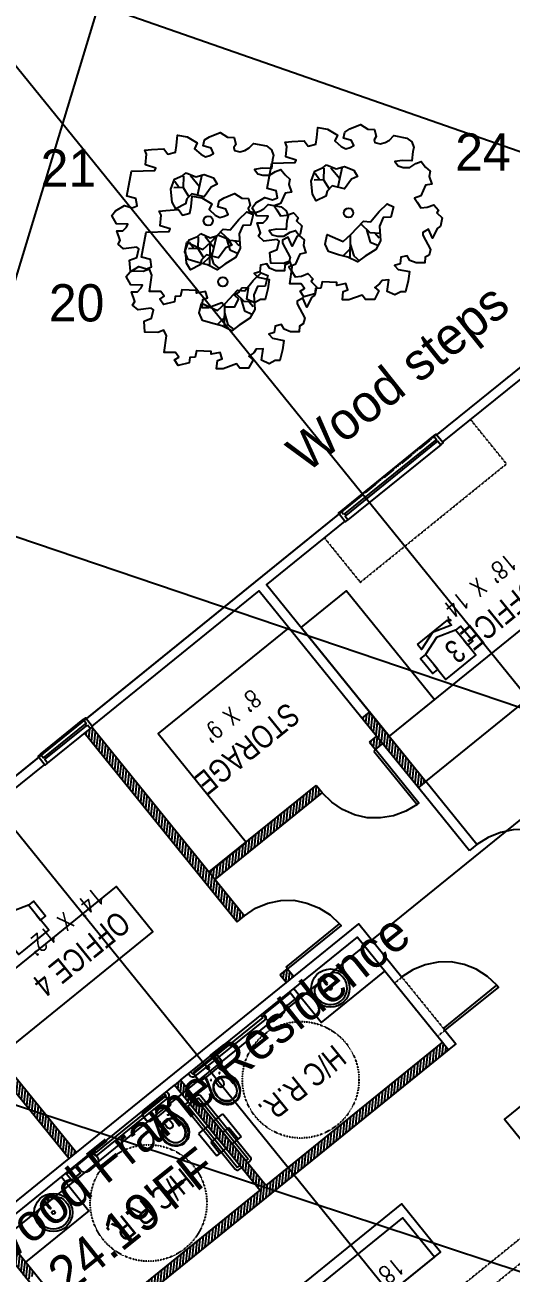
# Model space of a CAD drawing. Header units: inches. Extents: x -625442 to 34963, y -27993 to 66986.
# Drawn here: x -335810 to -335559, y 28693 to 29336 of the extents above; entities that cross this region are included whole.
import ezdxf

# ---------------------------------------------------------------- set-up
doc = ezdxf.new("R2010")
doc.units = ezdxf.units.IN
doc.header["$LTSCALE"] = 0.5
doc.header["$MEASUREMENT"] = 0
doc.linetypes.add('DASHED2', pattern=[0.375, 0.25, -0.125])
doc.linetypes.add('HIDDEN2', pattern=[0.1875, 0.125, -0.0625])
for name, color, linetype in [('0-TEXT', 30, 'Continuous'), ('A-FIXT', 63, 'Continuous'), ('BUILDING', 253, 'DASHED2'), ('P-ABOVE', 201, 'HIDDEN2'), ('P-BELOW-LIGHT', 143, 'Continuous'), ('P-CASEWORK', 140, 'Continuous'), ('P-DOOR', 51, 'Continuous'), ('P-FIXTURE', 63, 'Continuous'), ('P-FURNITURE', 201, 'Continuous'), ('P-WALL', 90, 'Continuous'), ('P-WINDOW', 213, 'Continuous'), ('TEXT', 7, 'Continuous'), ('Trees-Anno', 43, 'Continuous'), ('TreesMARK', 46, 'Continuous')]:
    doc.layers.add(name, color=color, linetype=linetype)
doc.layers.add('A-WALL-PATT', color=111, linetype='Continuous', lineweight=13)
doc.styles.add('1-4T', font='Zap601Rm.ttf', dxfattribs={"width": 0.8, "height": 12})
doc.styles.add('sapa notes', font='romans.shx', dxfattribs={"width": 0.8})
doc.styles.add('TXT', font='IC-Romans.shx')

# ---------------------------------------------------------------- blocks, each defined once
blk = doc.blocks.new('TREE11')
at = {"linetype": 'Continuous'}
for p, q in [((-0.1564, 0.1773), (-0.1793, 0.2113)), ((-0.1324, 0.2402), (-0.1344, 0.1783)), ((-0.0944, 0.2422), (-0.0475, 0.1843)), ((-0.0345, 0.2472), (-0.0584, 0.1403)), ((-0.1344, 0.1783), (-0.1843, 0.1763)), ((-0.1344, 0.1783), (-0.1034, 0.1294)), ((0.0654, -0.0594), (0.1134, -0.1044)), ((0.0085, -0.1194), (0.0065, -0.2442)), ((0.0964, -0.0894), (0.1154, -0.1563)), ((0.1134, -0.1044), (0.1703, -0.1084)), ((0.1414, -0.1074), (0.1634, -0.1334)), ((0.0065, -0.1943), (-0.0305, -0.2313)), ((0.0085, -0.1673), (0.0275, -0.2303)), ((0.1154, -0.1563), (0.1574, -0.1733)), ((0.0275, -0.2303), (0.0584, -0.2562))]:
    blk.add_line(p, q, dxfattribs=at)
for points in [[(-0.0404, 0.3569), (-0.0155, 0.3439), (0.0085, 0.3509), (0.0284, 0.3609), (0.0155, 0.3888), (-0.0275, 0.4018), (-0.0195, 0.4337), (0.0065, 0.4507), (0.0634, 0.4737), (0.1023, 0.4487), (0.1383, 0.4467), (0.1472, 0.4098), (0.1363, 0.3928), (0.1413, 0.3779), (0.1702, 0.3699), (0.1962, 0.3779), (0.2201, 0.3908), (0.2431, 0.4148), (0.3129, 0.4018), (0.3389, 0.3808), (0.3499, 0.3509), (0.3439, 0.3289), (0.3399, 0.28), (0.289, 0.282), (0.2481, 0.275), (0.265, 0.2521), (0.293, 0.2441), (0.3279, 0.2441), (0.3609, 0.2651), (0.3898, 0.275), (0.4118, 0.2461), (0.4367, 0.2241), (0.4327, 0.1952), (0.4457, 0.1543), (0.4128, 0.1483), (0.3878, 0.0924), (0.3539, 0.0794), (0.3679, 0.0585), (0.3878, 0.0265), (0.4218, 0.0305), (0.4567, 0.0435), (0.4826, 0.0155), (0.4737, 0.0006), (0.5026, -0.0264), (0.4936, -0.0713), (0.4757, -0.0843), (0.4497, -0.1362), (0.4287, -0.0873), (0.3978, -0.1042), (0.3988, -0.1192), (0.4397, -0.196), (0.4317, -0.226), (0.4108, -0.238), (0.4088, -0.2679), (0.3629, -0.2679), (0.3289, -0.2549), (0.3149, -0.23), (0.28, -0.238), (0.276, -0.2729), (0.2461, -0.2819), (0.266, -0.3028), (0.3269, -0.3148), (0.3199, -0.3647), (0.306, -0.4226), (0.28, -0.4226), (0.2481, -0.4396), (0.2071, -0.4206), (0.2161, -0.3597), (0.1792, -0.3617), (0.1662, -0.3807), (0.1403, -0.3997), (0.1622, -0.4186), (0.1383, -0.4635), (0.0913, -0.4635), (0.0724, -0.4406), (0.0015, -0.4665), (-0.0334, -0.4665), (-0.0284, -0.4216), (-0.0035, -0.4126), (-0.0145, -0.3787), (-0.0634, -0.3887), (-0.0624, -0.3737), (-0.1413, -0.3697), (-0.1492, -0.4036), (-0.1772, -0.4056), (-0.1802, -0.4346), (-0.2401, -0.4496), (-0.26, -0.4196), (-0.2361, -0.4046), (-0.2541, -0.3797), (-0.3149, -0.3797), (-0.303, -0.2909), (-0.3159, -0.2589), (-0.3489, -0.2719), (-0.4178, -0.2699), (-0.4218, -0.212), (-0.3828, -0.196), (-0.3718, -0.1511), (-0.3838, -0.1421), (-0.4547, -0.1511), (-0.4836, -0.1252), (-0.4727, -0.1062), (-0.4896, -0.0533), (-0.4577, -0.0533), (-0.4387, -0.0334), (-0.4317, -0.0174), (-0.4926, -0.0164), (-0.5176, 0.0275), (-0.4966, 0.0535), (-0.4497, 0.0824), (-0.4088, 0.0694), (-0.3818, 0.0804), (-0.3878, 0.1193), (-0.4367, 0.1313), (-0.4118, 0.2661), (-0.287, 0.2701), (-0.282, 0.283), (-0.3369, 0.3), (-0.3309, 0.3569), (-0.3409, 0.3788), (-0.305, 0.3828), (-0.2381, 0.3868), (-0.2161, 0.3579), (-0.1762, 0.3679), (-0.1702, 0.4038), (-0.1642, 0.4587), (-0.1133, 0.4497), (-0.0594, 0.4178), (-0.0734, 0.3868)], [(-0.1183, 0.2581), (-0.0674, 0.2361), (-0.0225, 0.2491), (0.0275, 0.2301), (0.0474, 0.1962), (0.0155, 0.1812), (-0.0225, 0.1283), (-0.0873, 0.1453), (-0.1143, 0.1174), (-0.1213, 0.0904), (-0.1742, 0.0645), (-0.1942, 0.1004), (-0.2011, 0.1703), (-0.1802, 0.2241), (-0.1363, 0.2431)], [(0.0145, -0.1142), (0.0794, -0.0443), (0.1183, -0.0483), (0.1632, 0.0076), (0.2061, 0.0485), (0.2411, 0.0335), (0.2271, -0.0234), (0.1852, -0.0254), (0.1662, -0.0703), (0.1712, -0.1491), (0.1452, -0.196), (0.0883, -0.232), (0.0484, -0.2629), (-0.0045, -0.237), (-0.0534, -0.224), (-0.1083, -0.207), (-0.1263, -0.1671), (-0.1153, -0.1152), (-0.0294, -0.1541)]]:
    blk.add_lwpolyline(points, close=True, dxfattribs=at)
blk.add_circle((0, 0), 0.0248, dxfattribs=at)
blk = doc.blocks.new('A$C468F4D8E')
at = {"layer": 'A-FIXT', "ltscale": 0.25}
for p, q in [((11.25, -1.5), (11.25, 0)), ((12.75, -1.5), (12.75, 0)), ((53.25, -1.5), (53.25, 0)), ((54.75, -1.5), (54.75, 0)), ((0, -5.25), (1.5, -5.25)), ((12.75, -1.5), (53.25, -1.5)), ((12.75, -3), (53.25, -3)), ((0, -6.75), (1.5, -6.75)), ((1.5, -53.25), (1.5, -6.75)), ((3, -53.25), (3, -6.75)), ((0, -53.25), (1.5, -53.25)), ((0, -54.75), (1.5, -54.75))]:
    blk.add_line(p, q, dxfattribs=at)
for centre, start, end in [((1.5, -6.75), 0, 90), ((12.75, -1.5), 180, 270), ((53.25, -1.5), 270, 0), ((1.5, -53.25), 270, 0)]:
    blk.add_arc(centre, 1.5, start, end, dxfattribs=at)
blk = doc.blocks.new('A$C25642377')
at = {"layer": 'A-FIXT'}
for p, q in [((0, 0), (-6, 0)), ((-6, 0), (-6, -15)), ((0, 0), (0, -15)), ((-6, -15), (0, -15))]:
    blk.add_line(p, q, dxfattribs=at)
blk = doc.blocks.new('SOAPDISP')
for p, q in [((3, 0), (-3, 0)), ((-3, 0), (-3, -4)), ((3, -4), (3, 0)), ((-3, -4), (3, -4))]:
    blk.add_line(p, q)
blk = doc.blocks.new('TOWELDISP')
for p, q in [((5.5, 0), (-5.5, 0)), ((-5.5, 0), (-5.5, -3)), ((5.5, -3), (5.5, 0)), ((-2.5, -6), (2.5, -6))]:
    blk.add_line(p, q)
for centre, start, end in [((-2.5, -3), 180, 270), ((2.5, -3), 270, 0)]:
    blk.add_arc(centre, 3, start, end)
blk = doc.blocks.new('SANITARYNAPKINDISP')
at = {"layer": 'A-FIXT'}
for p, q in [((3.75, 0), (-3.75, 0)), ((-3.75, 0), (-3.75, -4)), ((3.75, -4), (3.75, 0)), ((-3.75, -4), (3.75, -4))]:
    blk.add_line(p, q, dxfattribs=at)
blk = doc.blocks.new('A$C32ED3988')
at = {"rotation": 90}
blk.add_blockref('SANITARYNAPKINDISP', (-6, 11.25), dxfattribs=at)

msp = doc.modelspace()

# ---------------------------------------------------------------- hatches: boundary and pattern name
at = {"layer": 'P-FURNITURE'}
h = msp.add_hatch(dxfattribs=at)
h.set_pattern_fill('ANSI31', color=256, scale=12, angle=-140.99910206)
h.set_pattern_definition([(264.000898, (-346592.0685, 45765.6776), (1.4917853, -0.15676932), [])])
h.paths.add_polyline_path([(-335607.1223, 28943.46761), (-335603.32131, 28946.5457), (-335632.2553, 28982.27505), (-335636.05629, 28979.19697)])
h.paths.add_polyline_path([(-335700.45535, 28874.37421), (-335696.65435, 28877.4523), (-335775.23482, 28974.48798), (-335775.99502, 28973.87236), (-335779.03581, 28971.40989)], flags=17)
h.paths.add_polyline_path([(-335502.49973, 28917.17189), (-335464.48978, 28947.95272), (-335467.69099, 28951.90576), (-335505.70094, 28921.12492)])
h.paths.add_polyline_path([(-335675.1197, 28843.0883), (-335671.31871, 28846.16638), (-335674.49215, 28850.08513), (-335678.29315, 28847.00705)])
h.paths.add_polyline_path([(-335823.62531, 28716.53332), (-335827.4263, 28713.45524), (-335808.27392, 28689.80478), (-335804.47293, 28692.88286)])
h.paths.add_polyline_path([(-335729.55481, 28792.71255), (-335732.66336, 28790.19522), (-335688.83144, 28736.06905), (-335779.79339, 28662.40715), (-335782.31072, 28665.5157), (-335786.11172, 28662.43761), (-335780.5163, 28655.52807), (-335591.68287, 28808.44728), (-335594.76095, 28812.24827), (-335685.7229, 28738.58638)])
h.paths.add_polyline_path([(-335787.021, 28752.46951), (-335783.22, 28755.5476), (-335887.38236, 28884.17327), (-335891.18336, 28881.09519)])
h = msp.add_hatch(dxfattribs=at)
h.set_pattern_fill('ANSI31', color=256, scale=12, angle=-140.99910206)
h.set_pattern_definition([(264.000898, (-347724.8672, 47164.5226), (1.4917853, -0.15676932), [])])
h.paths.add_polyline_path([(-335629.20072, 28962.95954), (-335625.39973, 28966.03763), (-335628.54639, 28969.92331), (-335632.34738, 28966.84522)])
h.paths.add_polyline_path([(-335711.75834, 28896.10356), (-335656.71797, 28940.6758), (-335659.86463, 28944.56148), (-335695.94965, 28915.33947), (-335695.86354, 28915.23314), (-335714.51481, 28900.12916), (-335714.905, 28899.98924)])

# ---------------------------------------------------------------- linework, layer by layer
at = {"layer": 'BUILDING'}
msp.add_lwpolyline([(-336233.98667, 28609.7833), (-335519.76867, 29188.16417)], dxfattribs=at)
at = {"layer": 'DEFPOINTS'}
for p, q in [((-330425.45724, 22660.14749), (-342074.71277, 37045.31904)), ((-330618.1087, 22504.13642), (-342267.36422, 36889.30797)), ((-342456.01225, 31678.74163), (-335422.58553, 29224.79745)), ((-335544.08856, 28980.92819), (-343032.09318, 31516.63423)), ((-342733.06253, 31063.5001), (-335554.22922, 28694.03865)), ((-339293.45644, 26132.19413), (-335635.81079, 29094.19209)), ((-339179.44793, 25991.40986), (-335521.80228, 28953.40782))]:
    msp.add_line(p, q, dxfattribs=at)
at = {"layer": 'P-ABOVE'}
for points in [[(-335655.52166, 29071.93638), (-335637.05316, 29049.13041), (-335561.79345, 29110.07647), (-335580.26196, 29132.88244)], [(-335540.14836, 28723.04854), (-335703.74319, 28590.56781)], [(-335697.4639, 28582.81378), (-335533.86907, 28715.29451)]]:
    msp.add_lwpolyline(points, dxfattribs=at)
msp.add_lwpolyline([(-335597.27828, 28815.35682), (-335619.44048, 28842.72398), (-335615.63949, 28845.80206), (-335593.47729, 28818.4349)], close=True, dxfattribs=at)
for centre in [(-335667.76401, 28792.94759), (-335746.09564, 28729.51386)]:
    msp.add_circle(centre, 30, dxfattribs=at)
at = {"layer": 'P-BELOW-LIGHT'}
for p, q in [((-335577.02777, 28914.07693), (-335580.82877, 28910.99884)), ((-335675.1197, 28843.0883), (-335671.31871, 28846.16638)), ((-335594.76095, 28812.24827), (-335591.68287, 28808.44728)), ((-335729.55481, 28792.71255), (-335732.66336, 28790.19522)), ((-335787.021, 28752.46951), (-335783.22, 28755.5476))]:
    msp.add_line(p, q, dxfattribs=at)
for points in [[(-335738.85422, 29455.30768), (-335844.93517, 29105.82853), (-336325.1325, 28722.33541)], [(-335599.36951, 29124.45785), (-335597.89203, 29122.63337), (-335598.50019, 29122.14088), (-335597.76145, 29121.22864), (-335597.15329, 29121.72113), (-335595.67581, 29119.89666), (-335594.45949, 29120.88164), (-335598.15319, 29125.44284), (-335599.36951, 29124.45785), (-335647.11001, 29085.79712)], [(-335595.67581, 29119.89666), (-335643.41631, 29081.23592)], [(-335801.73449, 28960.58067), (-335779.68872, 28978.43356)], [(-335798.04079, 28956.01948), (-335799.51827, 28957.84395), (-335798.91011, 28958.33645), (-335799.64885, 28959.24869), (-335800.25701, 28958.75619), (-335801.73449, 28960.58067), (-335802.95081, 28959.59568), (-335799.25711, 28955.03449), (-335798.04079, 28956.01948), (-335775.99502, 28973.87236)]]:
    msp.add_lwpolyline(points, dxfattribs=at)
for points in [[(-335645.63253, 29083.97264), (-335647.11001, 29085.79712), (-335648.32633, 29084.81213), (-335644.63263, 29080.25094), (-335643.41631, 29081.23592), (-335644.89379, 29083.0604), (-335644.28563, 29083.55289), (-335645.02437, 29084.46513)], [(-335777.4725, 28975.69684), (-335775.99502, 28973.87236), (-335774.93074, 28974.73422), (-335778.62444, 28979.29542), (-335779.68872, 28978.43356), (-335778.21124, 28976.60908), (-335778.8194, 28976.11658), (-335778.08066, 28975.20435)]]:
    msp.add_lwpolyline(points, close=True, dxfattribs=at)
at = {"layer": 'P-CASEWORK'}
for points in [[(-335673.77223, 29025.77078), (-335741.17549, 28971.18694), (-335695.86354, 28915.23314), (-335714.51481, 28900.12916)], [(-335671.23258, 28839.94247), (-335657.07339, 28822.4579), (-335624.43368, 28848.88986)], [(-335790.98559, 28742.96529), (-335776.8264, 28725.48071), (-335809.46612, 28699.04875)]]:
    msp.add_lwpolyline(points, dxfattribs=at)
at = {"layer": 'P-DOOR'}
for points in [[(-335630.11296, 28962.2208), (-335607.82763, 28934.7016), (-335606.9154, 28935.44034), (-335629.20072, 28962.95954)], [(-335675.23089, 28850.99737), (-335647.71169, 28873.2827), (-335646.97295, 28872.37046), (-335674.49215, 28850.08513)], [(-335594.21603, 28819.34714), (-335566.69682, 28841.63246), (-335565.95808, 28840.72023), (-335593.47729, 28818.4349)]]:
    msp.add_lwpolyline(points, close=True, dxfattribs=at)
for points in [[(-335607.82763, 28934.7016), (-335613.6126, 28931.2756), (-335619.98427, 28928.88497), (-335626.63857, 28927.77595), (-335633.45235, 28927.79649), (-335639.96952, 28929.31598), (-335646.21898, 28932.05924), (-335651.80245, 28935.84532), (-335656.71993, 28940.67422)], [(-335527.96198, 28909.75529), (-335532.90838, 28914.30902), (-335538.64388, 28917.97198), (-335544.92226, 28920.44008), (-335551.59147, 28921.83644), (-335558.28213, 28921.70494), (-335564.96534, 28920.32076), (-335571.21389, 28917.77808), (-335577.02777, 28914.07693)], [(-335696.65435, 28877.4523), (-335690.96359, 28881.30549), (-335684.71504, 28883.84817), (-335678.03184, 28885.23235), (-335671.34117, 28885.36385), (-335664.67196, 28883.96749), (-335658.39359, 28881.49939), (-335652.65808, 28877.83643), (-335647.71169, 28873.2827)], [(-335566.69682, 28841.63246), (-335571.64321, 28846.1862), (-335577.37872, 28849.84916), (-335583.6571, 28852.31726), (-335590.32631, 28853.71362), (-335597.01697, 28853.58212), (-335603.70018, 28852.19793), (-335609.94873, 28849.65526), (-335615.76261, 28845.9541)]]:
    msp.add_lwpolyline(points, dxfattribs=at)
at = {"layer": 'P-FIXTURE'}
for points in [[(-335656.43997, 28844.36928), (-335659.48077, 28841.90682), (-335660.66071, 28839.9443), (-335660.61688, 28837.71408, 1.529927729), (-335648.69994, 28847.86803), (-335650.74921, 28848.22248), (-335652.79102, 28847.32424), (-335655.83181, 28844.86178)], [(-335798.39079, 28729.41609), (-335795.35, 28731.87856), (-335793.18507, 28732.62476), (-335791.01268, 28732.11826, -1.529927729), (-335803.42211, 28722.57247), (-335803.34282, 28724.65066), (-335802.03975, 28726.46113), (-335798.99895, 28728.9236)]]:
    msp.add_lwpolyline(points, format="xyb", dxfattribs=at)
for points in [[(-335654.77499, 28846.97633), (-335655.60048, 28847.06308), (-335655.53519, 28846.36072), (-335654.98487, 28846.30288)], [(-335657.81579, 28844.51387), (-335658.64128, 28844.60062), (-335658.57599, 28843.89825), (-335658.02566, 28843.84042)], [(-335653.98496, 28842.58118), (-335656.44743, 28845.62198), (-335656.99776, 28845.67981), (-335657.05559, 28845.12948), (-335654.59312, 28842.08869), (-335654.0428, 28842.03085)], [(-335651.9497, 28839.44618), (-335651.58779, 28840.24275), (-335652.2034, 28841.00295), (-335653.05781, 28840.81454), (-335653.41972, 28840.01796), (-335652.80411, 28839.25776)], [(-335712.18882, 28805.51697), (-335711.45754, 28805.85742), (-335710.66096, 28805.49551), (-335711.45754, 28805.85742)], [(-335722.67211, 28795.76877), (-335722.86052, 28796.62317), (-335722.37549, 28797.2677), (-335722.86052, 28796.62317)], [(-335715.14195, 28798.59406), (-335714.78004, 28799.39063), (-335715.27253, 28799.99879), (-335716.12694, 28799.81038), (-335716.33681, 28799.13693), (-335715.84432, 28798.52877)], [(-335709.4139, 28796.18379), (-335709.38499, 28796.45896), (-335709.78327, 28796.63991), (-335709.68907, 28796.21271)], [(-335714.19243, 28793.06934), (-335714.09822, 28792.64213), (-335713.82306, 28792.61322), (-335713.79414, 28792.88838)], [(-335712.78678, 28787.91398), (-335711.42497, 28784.98885), (-335709.27404, 28782.9545), (-335707.00744, 28782.02081), (-335704.6541, 28781.9126), (-335703.49561, 28782.34726), (-335702.46025, 28782.93396), (-335701.51909, 28783.94786), (-335700.8531, 28784.99068), (-335700.46973, 28787.31511), (-335700.91185, 28789.72629), (-335702.45462, 28792.25313), (-335705.03275, 28794.19328), (-335707.4803, 28794.72869), (-335709.89148, 28794.28657), (-335710.3476, 28793.9172), (-335710.95576, 28793.42471), (-335711.41188, 28793.05534), (-335711.868, 28792.68597), (-335712.8017, 28790.41937)], [(-335737.08359, 28784.0982), (-335737.88016, 28784.46012), (-335738.61145, 28784.11966), (-335737.88016, 28784.46012)], [(-335741.41254, 28777.31987), (-335742.26695, 28777.13146), (-335742.75944, 28777.73962), (-335742.39753, 28778.53619), (-335741.69516, 28778.60148), (-335741.20267, 28777.99332)], [(-335748.79811, 28775.8704), (-335749.28315, 28775.22586), (-335749.09474, 28774.37146), (-335749.28315, 28775.22586)], [(-335740.24568, 28771.21591), (-335740.52085, 28771.24483), (-335740.61505, 28771.67203), (-335740.21677, 28771.49107)], [(-335731.45538, 28772.79597), (-335728.87725, 28770.85583), (-335727.33447, 28768.32898), (-335726.89236, 28765.9178), (-335727.27573, 28763.59337), (-335727.94172, 28762.55056), (-335728.73084, 28761.65978), (-335729.91824, 28760.94995), (-335731.07672, 28760.51529), (-335733.43007, 28760.6235), (-335735.69666, 28761.5572), (-335737.84759, 28763.59155), (-335739.20941, 28766.51668), (-335739.22432, 28769.02206), (-335738.29063, 28771.28866), (-335737.83451, 28771.65803), (-335737.22635, 28772.15052), (-335736.77023, 28772.51989), (-335736.31411, 28772.88926), (-335733.90293, 28773.33138)], [(-335736.2059, 28775.24261), (-335735.80761, 28775.06165), (-335735.83653, 28774.78649), (-335736.11169, 28774.8154)], [(-335798.24621, 28730.79191), (-335798.15946, 28731.6174), (-335797.48601, 28731.40752), (-335797.54385, 28730.8572)], [(-335801.28701, 28728.32944), (-335801.20026, 28729.15493), (-335800.52681, 28728.94506), (-335800.58464, 28728.39473)], [(-335797.1521, 28726.643), (-335799.61457, 28729.6838), (-335799.55674, 28730.23412), (-335799.00641, 28730.17629), (-335796.54394, 28727.1355), (-335796.60178, 28726.58517)], [(-335794.50868, 28724.00049), (-335795.36309, 28723.81208), (-335795.9787, 28724.57228), (-335795.61679, 28725.36885), (-335794.76238, 28725.55726), (-335794.14677, 28724.79707)]]:
    msp.add_lwpolyline(points, close=True, dxfattribs=at)
for points in [[(-335722.37549, 28797.2677), (-335712.18882, 28805.51697), (-335722.37549, 28797.2677)], [(-335716.85731, 28794.18399), (-335715.83595, 28791.99014), (-335715.08975, 28789.82521), (-335715.83595, 28791.99014), (-335716.85731, 28794.18399), (-335717.74063, 28793.72041), (-335718.65287, 28792.98167), (-335719.78244, 28792.82218), (-335720.82526, 28793.48817), (-335719.78244, 28792.82218), (-335718.65287, 28792.98167), (-335715.97399, 28794.64757), (-335713.54135, 28796.61754), (-335710.95667, 28798.71064), (-335708.77028, 28800.98469), (-335708.37945, 28802.05643), (-335708.81411, 28803.21491), (-335708.37945, 28802.05643), (-335708.77028, 28800.98469), (-335709.68252, 28800.24595), (-335710.3196, 28799.47829), (-335708.386, 28798.02319), (-335706.42348, 28796.84324), (-335708.386, 28798.02319), (-335710.3196, 28799.47829)], [(-335710.66096, 28805.49551), (-335708.81411, 28803.21491), (-335710.66096, 28805.49551)], [(-335720.82526, 28793.48817), (-335722.67211, 28795.76877), (-335720.82526, 28793.48817)], [(-335710.47164, 28799.35517), (-335708.93632, 28798.08102), (-335707.37209, 28797.08203), (-335703.84535, 28794.9031), (-335701.41926, 28792.83983), (-335699.75336, 28790.16095), (-335699.09391, 28787.17053), (-335699.81028, 28784.32469), (-335700.50519, 28783.00671), (-335701.59838, 28781.86968), (-335702.78579, 28781.15986), (-335704.21944, 28780.75411), (-335707.15202, 28780.64499), (-335709.94003, 28781.91168), (-335712.36612, 28783.97495), (-335713.72794, 28786.90008), (-335715.12612, 28790.80274), (-335715.77812, 28792.54047), (-335716.70527, 28794.30711)], [(-335715.85178, 28799.78146), (-335716.09057, 28798.83285), (-335715.26508, 28798.7461), (-335715.17833, 28799.57159), (-335716.00382, 28799.65834)], [(-335704.06268, 28795.48234), (-335706.42348, 28796.84324), (-335704.06268, 28795.48234)], [(-335714.24935, 28787.23308), (-335715.08975, 28789.82521), (-335714.24935, 28787.23308)], [(-335709.21803, 28794.0767), (-335709.09491, 28793.92466), (-335709.70307, 28793.43216), (-335710.46327, 28792.81655), (-335711.07143, 28792.32405), (-335711.67958, 28791.83156), (-335711.80271, 28791.9836), (-335711.65067, 28792.10672), (-335711.46971, 28792.50501), (-335711.16563, 28792.75126), (-335710.70951, 28793.12063), (-335710.25339, 28793.49), (-335709.79727, 28793.85937), (-335707.93642, 28794.35932), (-335706.01028, 28794.1569), (-335703.89572, 28793.10008), (-335702.14308, 28791.24669), (-335700.96968, 28789.17596), (-335700.62177, 28787.19199), (-335700.97622, 28785.14272), (-335701.64222, 28784.0999), (-335702.58337, 28783.086), (-335703.61873, 28782.4993), (-335704.77722, 28782.06464), (-335706.8554, 28782.14393), (-335708.72371, 28782.89667), (-335710.50527, 28784.4749), (-335711.95383, 28786.57454), (-335712.54799, 28788.8626), (-335712.37449, 28790.51358), (-335711.80271, 28791.9836)], [(-335711.67958, 28791.83156), (-335709.95586, 28789.703), (-335708.761, 28789.16013), (-335707.75455, 28789.47167), (-335707.08856, 28790.51449), (-335707.37118, 28791.7961), (-335709.09491, 28793.92466)], [(-335738.61145, 28784.11966), (-335748.79811, 28775.8704), (-335738.61145, 28784.11966)], [(-335735.23674, 28781.81761), (-335737.08359, 28784.0982), (-335735.23674, 28781.81761)], [(-335736.74222, 28778.08099), (-335734.80862, 28776.62588), (-335732.84611, 28775.44594), (-335734.80862, 28776.62588), (-335736.74222, 28778.08099), (-335736.10515, 28778.84864), (-335735.19291, 28779.58738), (-335734.80208, 28780.65912), (-335735.23674, 28781.81761), (-335734.80208, 28780.65912), (-335735.19291, 28779.58738), (-335737.3793, 28777.31333), (-335739.81194, 28775.34336), (-335742.39661, 28773.25026), (-335745.0755, 28771.58437), (-335746.20507, 28771.42487), (-335747.24789, 28772.09086), (-335746.20507, 28771.42487), (-335745.0755, 28771.58437), (-335744.16326, 28772.32311), (-335743.27994, 28772.78668), (-335742.25858, 28770.59284), (-335741.51238, 28768.4279), (-335742.25858, 28770.59284), (-335743.27994, 28772.78668)], [(-335743.1279, 28772.90981), (-335742.20074, 28771.14316), (-335741.54875, 28769.40543), (-335740.15056, 28765.50277), (-335738.63671, 28762.70077), (-335736.36266, 28760.51438), (-335733.57465, 28759.24768), (-335730.64206, 28759.35681), (-335729.20841, 28759.76255), (-335727.86897, 28760.5955), (-335726.92782, 28761.6094), (-335726.23291, 28762.92738), (-335725.51654, 28765.77322), (-335726.17599, 28768.76364), (-335727.68984, 28771.56565), (-335730.26798, 28773.50579), (-335733.79472, 28775.68472), (-335735.35895, 28776.68371), (-335736.89426, 28777.95786)], [(-335742.42644, 28778.26103), (-335741.44891, 28778.2974), (-335741.53566, 28777.47191), (-335742.36115, 28777.55866), (-335742.2744, 28778.38415)], [(-335749.09474, 28774.37146), (-335747.24789, 28772.09086), (-335749.09474, 28774.37146)], [(-335738.22533, 28770.58629), (-335738.10221, 28770.43425), (-335737.49405, 28770.92675), (-335736.73385, 28771.54236), (-335736.12569, 28772.03486), (-335735.51753, 28772.52735), (-335735.64066, 28772.67939), (-335735.7927, 28772.55627), (-335736.2199, 28772.46206), (-335736.52398, 28772.21581), (-335736.9801, 28771.84644), (-335737.43622, 28771.47707), (-335737.89234, 28771.1077), (-335738.7682, 28769.39143), (-335738.97062, 28767.46529), (-335738.37646, 28765.17724), (-335736.9279, 28763.0776), (-335735.14634, 28761.49936), (-335733.27803, 28760.74662), (-335731.19985, 28760.66733), (-335730.04136, 28761.10199), (-335728.85396, 28761.81181), (-335728.06484, 28762.70259), (-335727.39885, 28763.74541), (-335727.0444, 28765.79468), (-335727.39231, 28767.77865), (-335728.56571, 28769.84938), (-335730.31835, 28771.70277), (-335732.43291, 28772.75959), (-335734.08389, 28772.93309), (-335735.64066, 28772.67939)], [(-335735.51753, 28772.52735), (-335733.79381, 28770.39879), (-335733.51119, 28769.11718), (-335734.02514, 28768.19749), (-335735.18363, 28767.76283), (-335736.37848, 28768.30569), (-335738.10221, 28770.43425)], [(-335730.48531, 28774.08503), (-335732.84611, 28775.44594), (-335730.48531, 28774.08503)], [(-335740.67197, 28765.83577), (-335741.51238, 28768.4279), (-335740.67197, 28765.83577)]]:
    msp.add_lwpolyline(points, dxfattribs=at)
for centre in [(-335652.43129, 28840.15809), (-335795.10492, 28724.61955)]:
    msp.add_circle(centre, 9.8561, dxfattribs=at)
msp.add_ellipse((-335706.66088, 28788.27658), major_axis=(5.38522, -6.64998), ratio=0.864280795, start_param=4.230642857, end_param=8.335727786, dxfattribs=at)
msp.add_ellipse((-335706.66088, 28788.27658), major_axis=(5.38522, -6.64998), ratio=0.864280795, start_param=4.230642857, end_param=8.335727786, dxfattribs=at)
at = {"layer": 'P-FIXTURE', "extrusion": (0, 0, -1)}
msp.add_ellipse((-335733.08351, 28766.87928), major_axis=(5.38522, -6.64998), ratio=0.864280795, start_param=4.230642857, end_param=8.335727786, dxfattribs=at)
msp.add_ellipse((-335733.08351, 28766.87928), major_axis=(5.38522, -6.64998), ratio=0.864280795, start_param=4.230642857, end_param=8.335727786, dxfattribs=at)
at = {"layer": 'P-FURNITURE'}
for points in [[(-335598.8872, 28988.73976), (-335622.20129, 28969.85978), (-335667.51323, 29025.81358), (-335644.19915, 29044.69355)], [(-335622.20129, 28969.85978), (-335603.32131, 28946.5457), (-335524.05343, 29010.73762), (-335542.9334, 29034.0517)], [(-335842.07042, 28828.21947), (-335823.19044, 28804.90539), (-335743.92256, 28869.09731), (-335762.80253, 28892.41139)], [(-335696.7632, 28663.61655), (-335676.62456, 28638.7482), (-335595.8024, 28704.19878), (-335615.94105, 28729.06714)], [(-335689.87866, 28661.47107), (-335673.51601, 28641.26553), (-335598.91095, 28701.68145), (-335615.2736, 28721.88699)]]:
    msp.add_lwpolyline(points, close=True, dxfattribs=at)
at = {"layer": 'P-FURNITURE', "flags": 128}
msp.add_lwpolyline([(-335607.59579, 29017.09567), (-335592.17359, 29029.58472), (-335590.09208, 29027.01435), (-335599.88469, 29023.34019), (-335605.51428, 29014.5253)], close=True, dxfattribs=at)
for points in [[(-335583.84756, 29019.30325), (-335588.01057, 29024.44399), (-335597.80318, 29020.76983), (-335603.43277, 29011.95494), (-335606.00314, 29009.87343), (-335599.75861, 29002.16233), (-335597.18825, 29004.24384), (-335599.26975, 29006.8142), (-335595.10674, 29001.67347), (-335593.02523, 28999.1031), (-335590.45486, 29001.18461), (-335580.1734, 29009.51065), (-335577.60303, 29011.59215), (-335579.68454, 29014.16252), (-335583.84756, 29019.30325), (-335581.76605, 29016.73289), (-335579.19568, 29018.81439), (-335585.44021, 29026.52549), (-335588.01057, 29024.44399)], [(-335599.26975, 29006.8142), (-335603.43277, 29011.95494)], [(-335803.71669, 28877.66295), (-335807.8797, 28882.80368), (-335817.67231, 28879.12952), (-335823.3019, 28870.31463), (-335825.87227, 28868.23312), (-335819.62774, 28860.52202), (-335817.05738, 28862.60353), (-335819.13888, 28865.1739), (-335814.97587, 28860.03316), (-335812.89436, 28857.4628), (-335810.32399, 28859.54431), (-335800.04253, 28867.87034), (-335797.47216, 28869.95185), (-335799.55367, 28872.52221), (-335803.71669, 28877.66295), (-335801.63518, 28875.09258), (-335799.06481, 28877.17409), (-335805.30934, 28884.88519), (-335807.8797, 28882.80368)]]:
    msp.add_lwpolyline(points, dxfattribs=at)
at = {"layer": 'P-WALL'}
for p, q in [((-335639.13437, 28982.99796), (-335604.04422, 28939.66662)), ((-335779.28206, 28971.71397), (-335700.45535, 28874.37421)), ((-335775.48106, 28974.79206), (-335696.65435, 28877.4523)), ((-335632.34738, 28966.84522), (-335628.54639, 28969.92331)), ((-335629.20072, 28962.95954), (-335625.39973, 28966.03763)), ((-335714.905, 28899.98924), (-335659.86463, 28944.56148)), ((-335711.75834, 28896.10356), (-335656.71797, 28940.6758)), ((-335891.18336, 28881.09519), (-335787.021, 28752.46951)), ((-335887.38236, 28884.17327), (-335783.22, 28755.5476)), ((-335700.45535, 28874.37421), (-335696.65435, 28877.4523)), ((-335678.29315, 28847.00705), (-335674.49215, 28850.08513)), ((-335678.29315, 28847.00705), (-335675.1197, 28843.0883)), ((-335674.49215, 28850.08513), (-335671.31871, 28846.16638)), ((-335688.83144, 28736.06905), (-335732.66336, 28790.19522)), ((-335685.7229, 28738.58638), (-335729.55481, 28792.71255))]:
    msp.add_line(p, q, dxfattribs=at)
for points in [[(-335553.54024, 29160.81561), (-335597.78382, 29124.98672)], [(-335594.70574, 29121.18572), (-335554.26315, 29153.93653), (-335539.48835, 29135.69176)], [(-335647.95696, 29084.35601), (-335778.25507, 28978.8393)], [(-335636.05629, 28979.19697), (-335632.2553, 28982.27505), (-335685.32146, 29047.80421), (-335644.87887, 29080.55502)], [(-335756.01997, 28990.55185), (-335689.12246, 29044.72612), (-335639.13437, 28982.99796)], [(-335775.17698, 28975.0383), (-335756.01997, 28990.55185)], [(-335632.2553, 28982.27505), (-335603.32131, 28946.5457)], [(-335632.34738, 28966.84522), (-335629.20072, 28962.95954)], [(-335802.58144, 28959.13956), (-335841.80771, 28927.37374)], [(-335818.05221, 28940.31752), (-335799.50335, 28955.33857)], [(-335656.70408, 28940.65865), (-335659.86463, 28944.56148)], [(-335577.02777, 28914.07693), (-335603.32131, 28946.5457), (-335607.1223, 28943.46761)], [(-335604.04422, 28939.66662), (-335580.82877, 28910.99884)], [(-335671.31871, 28846.16638), (-335637.86995, 28873.25352), (-335615.63949, 28845.80206)], [(-335729.55481, 28792.71255), (-335638.59286, 28866.37444), (-335594.76095, 28812.24827)], [(-335783.22, 28755.5476), (-335675.1197, 28843.0883)], [(-335481.25554, 28838.71204), (-335562.74888, 28772.71792), (-335526.05812, 28727.41006), (-335529.09892, 28724.94759), (-335457.93362, 28637.06859), (-335473.8978, 28624.14063)], [(-335593.47729, 28818.4349), (-335587.88187, 28811.52536), (-335780.5163, 28655.52807), (-335827.4263, 28713.45524)], [(-335594.76095, 28812.24827), (-335685.7229, 28738.58638)], [(-335823.62531, 28716.53332), (-335732.66336, 28790.19522)], [(-335838.71649, 28710.60599), (-335787.021, 28752.46951)], [(-335688.83144, 28736.06905), (-335779.79339, 28662.40715), (-335823.62531, 28716.53332)]]:
    msp.add_lwpolyline(points, dxfattribs=at)
at = {"layer": 'P-WINDOW'}
for points in [[(-335598.50019, 29122.14088), (-335645.02437, 29084.46513), (-335644.28563, 29083.55289), (-335597.76145, 29121.22864)], [(-335798.91011, 28958.33645), (-335778.08066, 28975.20435), (-335778.8194, 28976.11658), (-335799.64885, 28959.24869)]]:
    msp.add_lwpolyline(points, close=True, dxfattribs=at)

# ---------------------------------------------------------------- block references
at = {"rotation": 219.0008979420502}
msp.add_blockref('A$C32ED3988', (-335720.29543, 28765.38252), dxfattribs=at)
at = {"xscale": -1, "rotation": 219.0008979420502}
msp.add_blockref('A$C32ED3988', (-335707.85523, 28775.45672), dxfattribs=at)
at = {"layer": 'A-FIXT', "extrusion": (0, 0, -1), "xscale": -1, "zscale": -1, "rotation": 320.9991020579498}
for name, p in [('SOAPDISP', (335675.50185, 28835.77225)), ('TOWELDISP', (335682.79838, 28829.86344))]:
    msp.add_blockref(name, p, dxfattribs=at)
at = {"layer": 'A-FIXT', "xscale": -1, "rotation": 39.00089794205025}
msp.add_blockref('A$C25642377', (-335712.51804, 28771.68073), dxfattribs=at)
at = {"layer": 'A-FIXT', "rotation": 39.00089794207064}
msp.add_blockref('A$C25642377', (-335715.63262, 28769.15852), dxfattribs=at)
at = {"layer": 'A-FIXT', "extrusion": (0, 0, -1), "zscale": -1, "rotation": 320.9991020579292}
for name, p in [('TOWELDISP', (335778.72243, 28752.18319)), ('SOAPDISP', (335786.01897, 28746.27439))]:
    msp.add_blockref(name, p, dxfattribs=at)
at = {"layer": 'A-WALL-PATT', "ltscale": 0.25, "xscale": -1, "rotation": 129.0008979420502}
msp.add_blockref('A$C468F4D8E', (-335729.55481, 28792.71255), dxfattribs=at)
at = {"layer": 'A-WALL-PATT', "ltscale": 0.25, "rotation": 309.0008979420502}
msp.add_blockref('A$C468F4D8E', (-335732.66336, 28790.19522), dxfattribs=at)
at = {"layer": 'TreesMARK', "color": 46, "xscale": 96, "yscale": 96, "zscale": 96}
for p in [(-335643.09482, 29239.29832), (-335715.34415, 29235.24253), (-335707.84178, 29203.85292)]:
    msp.add_blockref('TREE11', p, dxfattribs=at)

# ---------------------------------------------------------------- texts
at = {"layer": '0-TEXT', "width": 0.8}
for s, height, style, p in [("18' X 14'", 8.991, 'sapa notes', (-335560.94072, 29064.74769)), ('OFFICE 3', 11.988, '1-4T', (-335549.86338, 29052.26914)), ("8' X 9'", 8.991, 'sapa notes', (-335692.85645, 28994.5115)), ('STORAGE', 11.988, '1-4T', (-335674.65608, 28987.80126)), ("14' X 12'", 8.991, 'sapa notes', (-335773.4417, 28892.66228)), ('OFFICE 4', 11.988, '1-4T', (-335761.81221, 28880.63087)), ('H/C R.R.', 11.988, '1-4T', (-335650.78998, 28811.60459)), ('H/C R.R.', 11.988, '1-4T', (-335729.12161, 28748.17086)), ("18' X 19'", 8.991, 'sapa notes', (-335618.95142, 28702.00955))]:
    msp.add_text(s, height=height, rotation=219.00089794, dxfattribs=dict(at, style=style)).set_placement(p)
at = {"layer": 'TEXT', "char_height": 19.2, "rotation": 38.6114128, "style": 'TXT'}
for s, insert, attachment_point in [('Wood steps', (-335676.74507, 29119.94301), 1), ("ONE Story Wood Frame Residence \\P24.19'FF", (-335780.58803, 28753.16712), 2)]:
    msp.add_mtext(s, dxfattribs=dict(at, insert=insert, attachment_point=attachment_point))
at = {"layer": 'Trees-Anno', "char_height": 19.2, "attachment_point": 9, "style": 'TXT'}
for s, insert in [('24', (-335559.62913, 29261.07342)), ('21', (-335773.08271, 29252.80019)), ('20', (-335768.84922, 29183.12355))]:
    msp.add_mtext(s, dxfattribs=dict(at, insert=insert))

doc.saveas('drawing.dxf')
